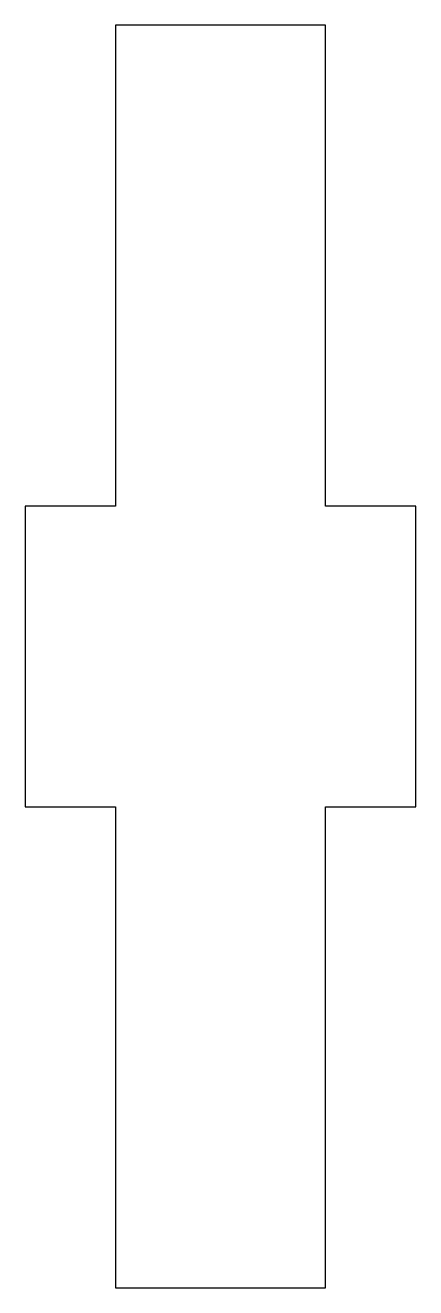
# Model space of a CAD drawing. Header units: millimetres. Extents: x -6.5 to 6.5, y -21 to 21.
import ezdxf

# ---------------------------------------------------------------- set-up
doc = ezdxf.new("R2010")
doc.units = ezdxf.units.MM

msp = doc.modelspace()

# ---------------------------------------------------------------- linework, layer by layer
msp.add_lwpolyline([(3.5, 21), (-3.5, 21), (-3.5, 5), (-6.5, 5), (-6.5, -5), (-3.5, -5), (-3.5, -21), (3.5, -21), (3.5, -5), (6.5, -5), (6.5, 5), (3.5, 5)], close=True)

doc.saveas('drawing.dxf')
